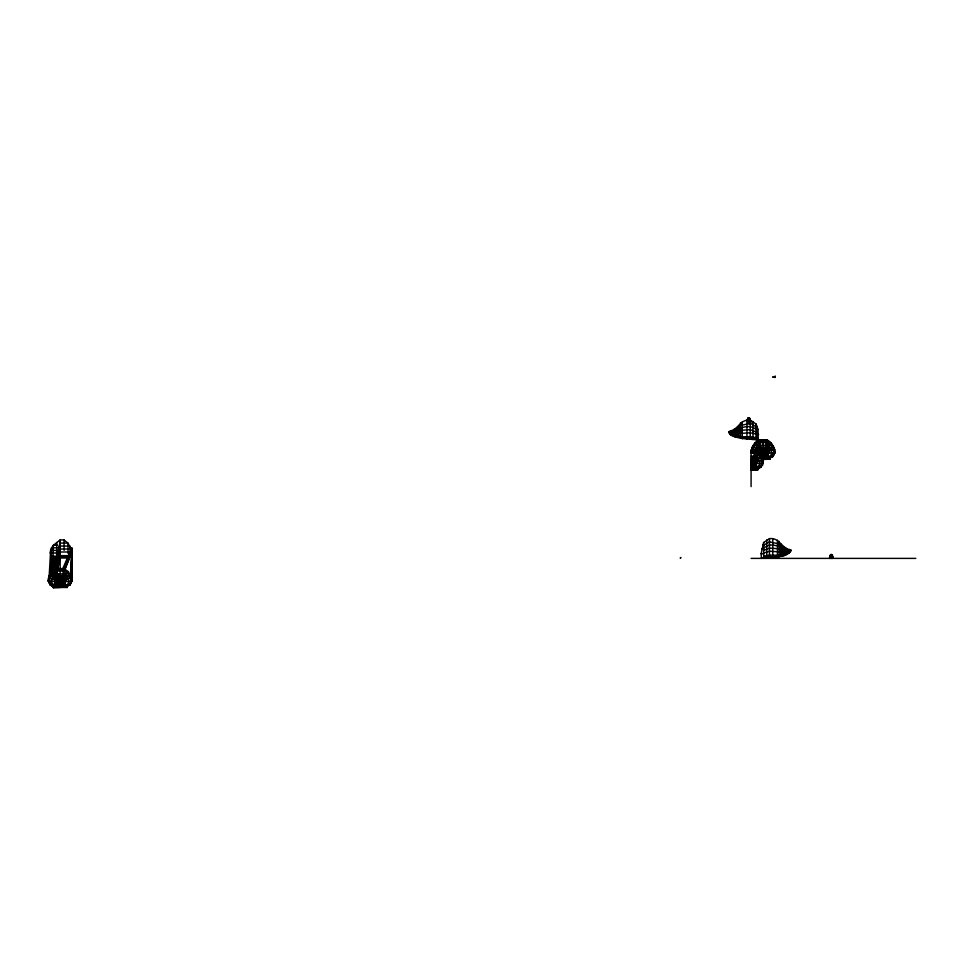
<?xml version="1.0" encoding="UTF-8"?>
<svg xmlns="http://www.w3.org/2000/svg" width="964" height="964" viewBox="0 0 964 964"><rect width="100%" height="100%" fill="white"/><g stroke="black" fill="none" stroke-linecap="round" stroke-linejoin="round"><path stroke-width="1.45" d="M71.095 549.034L67.938 543.081L63.986 539.912L60.154 539.912L53.394 545.25L51.55 547.829L50.261 575.725L60.154 549.034L71.095 549.034L71.746 548.106L71.902 580.991L70.131 584.787L67.347 586.04L53.538 585.787L50.188 584.787L48.2 580.931C48.152 575.604 51.454 570.977 55.924 568.314L58.744 568.314M68.408 571.471L66.13 573.713L57.575 574.05L55.816 575.52L54.044 579.231L55.659 584.136L57.551 583.1L58.021 579.954L59.081 579.063L62.286 579.954L62.756 583.1L64.66 584.136L66.263 579.231L71.541 577.894L68.251 571.712L64.323 568.615L55.996 568.615C51.61 571.218 48.369 575.761 48.417 580.991L50.369 584.787L52.96 586.04L53.08 587.486L67.239 587.486L67.384 586.016L69.95 584.787L71.902 580.991L71.746 548.106L62.479 569.326M53.442 568.917L53.623 557.192L51.984 556.168L50.357 553.011L50.646 550.42L51.55 547.829L57.286 547.829M53.478 587.678C57.117 584.955 58.888 587.112 54.743 581.605L48.2 580.931L50.755 585.317L53.153 586.498L53.478 587.678L60.154 587.486L60.154 539.912L58.816 550.299M56.599 554.529L56.828 542.491M54.092 567.061L54.346 558.228L53.623 557.192L57.551 557.192M749.269 420.617L747.184 420.003L749.185 422.377L750.486 422.075L749.992 418.509L748.112 418.051L746.931 421.111L749.1 423.678L750.414 423.172L750.703 421.834L749.582 418.388L748.57 420.991L746.931 421.111L756.053 426.787L758.27 439.921L758.029 429.378L756.053 424.027L750.245 420.184C740.075 418.725 738.062 430.39 728.784 431.824L730.471 434.583L733.917 435.716L738.737 435.788L740.521 436.849L750.245 436.656L756.053 437.704L757.933 439.921C748.992 438.849 739.039 439.403 731.074 434.957L732.134 434.957M52.598 566.965L53.394 545.25L57.454 545.25M51.249 573.652L51.984 556.168L57.43 556.168M71.565 552.529L71.746 548.106L63.323 569.688M71.746 548.106L70.468 574.809L62.286 579.954L58.021 579.954L49.658 574.628M49.104 577.376L50.646 550.42L57.442 550.42M71.167 567.29L72.119 551.263L63.745 569.82M749.1 423.678L748.992 419.087L748.112 418.051L747.57 421.871M67.239 587.486L67.384 586.016M763.054 459.503L770.128 459.081L767.079 457.779L769.164 450.827L768.055 447.127L771.296 443.066L767.284 439.921L758.813 439.921C754.354 442.584 751.04 447.2 751.089 452.526L751.775 453.273M751.089 458.165L753.041 458.165L755.631 460.202C755.812 461.154 757.379 465.034 755.354 464.732L753.005 466.841L751.089 466.841M761.102 553.77L763.657 542.491L769.453 538.647C779.623 537.189 781.647 548.853 790.926 550.287C785.431 559.795 770.055 555.662 761.427 558.385L761.102 553.77L763.657 553.77M829.401 558.385L831.209 554.421L832.679 556.12L833.004 558.385M829.679 558.385L831.209 555.023L832.739 558.385M770.826 444.356L771.296 443.066L774.646 449.381L769.164 450.827L767.199 452.61L757.837 452.176L756.945 450.827L758.041 447.127L754.8 443.066L755.27 444.356M748.546 418.569L749.992 418.509L750.703 421.834L749.582 418.388L749.124 421.642M748.462 422.919L748.992 419.087L750.329 419.28L750.161 420.485M749.871 422.533L750.016 421.509L750.486 422.075M59.093 550.444L60.154 543.081L67.938 543.081L68.107 553.541M63.528 583.847L64.311 581.015L63.769 579.075L61.708 577.46L58.611 577.46L56.539 579.075L56.008 581.015L56.514 583.847L58.25 584.787L62.07 584.787L65.01 582.955L66.263 579.231L64.504 575.52L62.732 574.05L64.395 568.314M71.902 580.991L65.564 581.605L62.335 585.425L64.19 586.184L67.372 584.979L68.818 581.714L67.757 576.376L64.504 575.52L58.214 576.123L55.623 578.159L55.297 582.955L58.057 585.064L62.25 585.064L64.166 583.991L64.13 578.749L61.865 576.954L58.455 576.954L56.177 578.749L56.153 583.991L61.624 584.015L63.359 580.967L61.491 578.292L58.828 578.292L56.948 580.967L58.684 584.015L57.768 585.353L62.552 585.353L65.01 582.955M774.646 449.381L775.008 452.526L768.465 453.213L767.284 455.731L765.44 456.96L763.837 454.321L764.512 452.49L763.717 451.248L761.717 451.55L762.259 454.321L761.138 456.394L764.958 456.394L766.561 455.442L766.669 450.682L764.597 449.055L761.5 449.055L759.439 450.682L758.897 452.61M760.451 454.695L761.584 455.623L764.524 455.623L766.043 453.984L765.838 451.104L764.38 449.887L761.717 449.887L760.259 451.104L760.451 454.695L759.548 455.442L761.97 450.67L765.187 451.55L765.054 453.55C766.826 458.406 768.597 452.453 767.031 450.345L764.753 448.561L761.343 448.561L759.078 450.345L758.487 452.465M760.958 456.659L765.151 456.659L766.766 455.586C768.898 455.731 768.212 451.092 767.585 449.754L764.994 447.718L758.041 447.127L755.451 447.983L752.559 446.224L753.149 447.332M751.089 466.058L753.703 465.142L754.306 463.009L752.426 460.334L751.089 460.334M751.089 467.468L753.27 467.468L755.33 466.178L757.198 461.274C767.091 462.479 759.981 452.321 755.33 450.357L751.089 450.357L751.089 486.627M751.089 467.106L754.8 466.034L755.668 462.913L755.065 460.792L752.8 459.009L751.089 459.009M751.089 456.105L753.667 456.105L755.439 457.575L757.198 461.274C754.679 468.444 754.92 466.769 754.704 461.129L752.643 459.503L751.089 459.503M754.463 465.889L753.101 463.997L753.221 461.997L751.089 461.105M830.474 554.782L831.209 558.385L832.679 556.12L829.811 556.12L831.209 558.385L832.872 557.252L829.546 557.252L831.209 558.385L831.944 554.782L830.474 554.782L830.474 558.385L830.582 555.324L831.836 555.324M57.611 569.314L60.154 558.011L66.829 558.011L67.155 556.818L60.154 556.818L55.924 569.64M57.153 569.543L60.154 556.818M57.358 569.399L60.154 558.011L54.346 558.228M54.237 565.687L60.154 543.081M755.33 450.357L752.173 461.105L751.089 461.997L753.221 461.997L761.584 456.671L760.994 457.767M758.102 468.54L760.5 467.359L762.367 463.72L762.693 459.828L763.054 462.973C763.452 467.383 758.09 466.323 757.776 469.721L751.089 469.95M757.837 452.176L758.523 449.754L761.114 447.718L758.813 439.921L759.222 441.187M756.439 437.343L757.222 434.547L756.053 431.956L750.245 429.643L742.256 430.209L734.99 432.74L729.001 432.752M65.395 577.303L63.25 575.677L62.732 574.05L61.238 579.063L59.491 579.653L55.924 568.314M766.886 441.187L767.284 439.921L763.717 451.248L762.379 451.248L761.114 447.718M55.249 562.916L60.154 546.058L70.059 546.058L70.215 553.577M55.683 569.772L60.154 555.638L69.553 555.638M50.261 575.725L60.154 546.058M763.054 459.081L770.128 459.081L768.465 457.382L770.272 456.587L771.706 453.321L770.646 447.983L766.332 442.633L759.765 442.633L757.077 445.308L754.655 450.646L752.607 449.935L755.619 444.259L759.234 441.416L766.874 441.416L772.501 447.103L773.827 452.779L772.031 456.249L768.465 457.382L769.429 458.515L763.054 458.515M50.791 574.46L60.154 549.034M64.504 575.52L65.166 573.713L66.13 573.713L67.757 576.376L65.166 576.376L64.504 575.52L66.13 573.713L63.443 571.037L56.876 571.037L54.189 573.713L52.562 576.376L51.502 581.714L52.936 584.979L56.129 586.184M751.089 468.227L755.125 468.227L758.307 467.034L759.753 463.768L758.692 458.418L756.101 458.418L755.439 457.575L756.101 455.755L759.343 453.514L756.595 453.514M52.875 570.881L59.864 551.998L71.432 551.998M762.367 463.72L763.054 462.973L756.511 463.66L756.089 464.781L751.089 463.997M53.177 570.712L59.864 551.998L50.815 574.701M65.227 568.796L72.119 551.263L65.046 568.796M50.863 574.701L60.154 551.998M53.635 570.712L60.154 555.638M758.608 434.547L750.245 432.8L738.737 433.475L736.858 434.728L730.471 434.583L730.471 430.932C726.121 432.969 735.424 430.775 736.858 430.028C742.629 426.642 750.402 424.63 756.053 429.378L758.029 429.378M754.8 466.034L756.511 463.66M768.501 457.442L771.224 457.442L772.309 455.333M763.054 459.286L769.73 459.286L768.718 458.093L772.453 456.912L775.008 452.526L773.02 456.382L771.224 457.442M763.054 457.779L772.839 456.382L774.791 452.598C774.839 447.368 771.598 442.825 767.211 440.211L758.885 440.211C754.258 442.621 751.498 447.935 751.089 452.526M58.684 584.015L59.37 582.714L58.828 579.954L60.828 579.653L61.624 580.882L60.949 582.714L62.335 585.425M63.865 583.991L64.419 582.955M766.428 455.442L767.91 454.55M766.766 455.586L767.308 454.55M772.947 447.332L773.55 446.224L765.187 451.55L760.921 451.55L755.451 447.983L758.041 447.983L758.041 445.308L757.077 445.308L769.019 445.308L768.055 445.308L768.055 447.983L770.646 447.983L765.633 445.657L768.296 448.899M680.21 558.011L680.921 557.469L680.512 558.18M756.897 469.95L757.62 468.914M57.225 572.544C52.381 571.76 48.176 576.339 48.61 581.039L50.706 575.496L54.189 573.713L55.153 573.713L55.816 575.52L55.153 576.376L52.562 576.376L55.816 575.52L58.214 576.123M763.657 557.192L779.189 556.505L780.973 554.252L785.781 554.179L790.034 552.276L790.926 550.287L782.852 548.48L777.442 545.829L772.779 545.13L769.453 544.949L763.657 547.829M753.041 458.165L755.439 457.575L757.065 455.755L754.378 453.08L751.089 453.08M757.812 448.899L760.476 445.657L758.041 447.127M738.737 429.161L740.521 427.389L738.737 425.919L738.737 437.294M759.271 467.889L761.066 466.829L758.294 468.094L757.776 469.721L751.089 469.721M780.973 547.624L779.189 545.853L780.973 544.383L780.973 555.758M57.985 585.425L55.659 584.136L57.551 583.1M54.912 577.303L57.069 575.677L57.575 574.05L54.189 573.713L51.911 571.471L52.381 572.749M763.657 545.25L769.453 541.804L780.973 544.383M64.034 582.907L62.166 581.943L60.949 582.714L58.153 581.943L55.9 582.955M766.922 454.502L765.054 453.55L763.837 454.321L761.042 453.55L759.174 454.502L759.548 455.442L759.174 454.502M753.101 463.997L751.089 464.72M777.442 556.12L780.973 554.252M756.306 462.624L751.089 462.937M763.657 550.42L769.453 548.106L777.442 548.673L784.72 551.203L790.709 551.215M64.19 586.184L66.54 586.919L53.779 586.919L52.936 586.016L53.201 587.257L67.106 587.257L66.769 585.787L69.143 584.654L70.926 581.184L70.601 578.34L67.588 572.652L63.973 569.82L56.334 569.82L50.706 575.496L49.381 581.184L51.176 584.654L55.924 583.919M763.657 553.011L769.453 551.263L780.973 551.938L782.852 553.276L789.239 552.276M764.994 447.718L768.055 447.127M738.737 425.919L750.245 423.341M64.492 584.979L70.131 584.787L67.275 584.787M763.657 556.168L769.453 555.119L779.189 555.312M751.089 451.863L754.908 451.863L758.523 454.707L761.536 460.382L761.861 463.226L760.078 466.697L755.318 465.961L753.27 467.468L755.125 468.227L760.885 466.829L762.837 463.045C762.886 457.816 759.632 453.273 755.258 450.658L751.089 450.658M740.521 427.389L736.858 427.992L736.858 437.222M730.471 434.583L732.134 434.451L729.676 433.812L728.941 431.511M750.703 421.834L747.51 418.991L749.064 419.195L750.161 420.955M57.479 573.628L54.189 573.713L55.816 575.52M756.053 426.678L757.114 426.678M761.042 453.55L765.054 453.55M767.38 456.587L770.272 456.587L767.284 455.526L765.223 457.02L760.873 457.02M760.656 456.96L765.44 456.96L767.079 457.779M768.429 456.912L772.453 456.912M763.054 458.852L770.007 458.852L768.959 457.623L772.839 456.382M753.715 459.346L756.342 459.346L754.185 457.719L753.667 456.105L757.065 455.755L758.692 458.418L755.439 457.575M751.089 461.696L752.426 461.997L751.884 464.769L753.486 467.395L751.089 467.395M751.089 465.142L753.703 465.142M757.812 467.359L760.5 467.359M751.089 468.962L758.174 469.528L751.089 469.528M751.089 469.299L758.041 469.299L758.319 468.058L757.475 468.962L755.125 468.227M762.584 545.142L763.657 545.142M761.681 548.685L763.657 548.685M50.357 553.011L58.539 553.011M830.016 556.457L832.45 556.457M829.787 557.421L832.619 557.421M751.089 558.385L915.8 558.385M58.153 581.943L62.166 581.943M50.755 585.317L50.188 584.787L53.165 584.787M52.936 584.979L55.828 584.979M779.189 545.853L782.852 546.443L782.852 555.686L784.72 555.385L784.72 547.287M736.858 437.15L734.99 436.921L734.99 428.823M754.969 464.684L755.619 464.732L755.668 462.913L755.957 464.781M754.089 464.431L755.234 464.684L755.246 463.057L755.354 464.732M64.383 584.136L67.372 584.979M790.769 549.974L789.239 549.396L789.239 553.047M50.188 584.787L53.153 586.498M752.607 449.935L751.462 449.381M48.562 577.773L54.044 579.231L56.008 581.015L65.371 580.581L64.684 578.159L62.094 576.123M757.933 439.921C752.788 437.222 746.184 437.692 740.521 438.054L740.521 422.907M62.756 583.1L64.383 583.919M765.657 454.695L767.284 455.731M748.112 418.051L750.534 420.931M56.286 582.907L56.78 583.847M55.297 582.955L55.924 584.136M757.077 429.378L756.053 424.027L756.053 439.765M66.829 558.011L66.877 560.952M63.986 539.912L64.142 550.372M67.155 556.818L67.179 559.747M831.944 554.782L831.836 558.385M831.209 554.421L831.209 558.385M787.564 548.612L787.564 554.348M785.781 547.781L785.781 555.119M779.189 541.37L779.189 556.505M777.442 540.141L777.442 557.252M772.779 538.936L772.779 557.578M769.453 538.647L769.453 557.819M766.741 539.912L766.741 558.011M763.657 542.491L763.657 558.228M763.054 439.921L763.054 459.647M752.968 421.449L752.968 439.548M750.245 420.184L750.245 439.355M746.931 420.473L746.931 439.114M742.256 421.678L742.256 438.789M733.917 429.317L733.917 436.656M732.134 430.149L732.134 435.885M775.285 376.322L772.562 377.057L775.285 377.502L775.285 376.322"/></g></svg>
